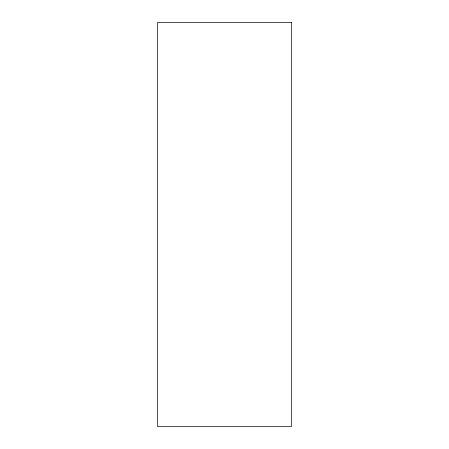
<?xml version="1.0" encoding="UTF-8"?>
<svg xmlns="http://www.w3.org/2000/svg" width="449" height="449" viewBox="0 0 449 449"><rect width="100%" height="100%" fill="white"/><g stroke="black" fill="none" stroke-linecap="round" stroke-linejoin="round"><path stroke-width="0.67" d="M291.48 22.45L157.52 22.45L157.52 426.55L291.48 426.55L291.48 22.45"/></g></svg>
